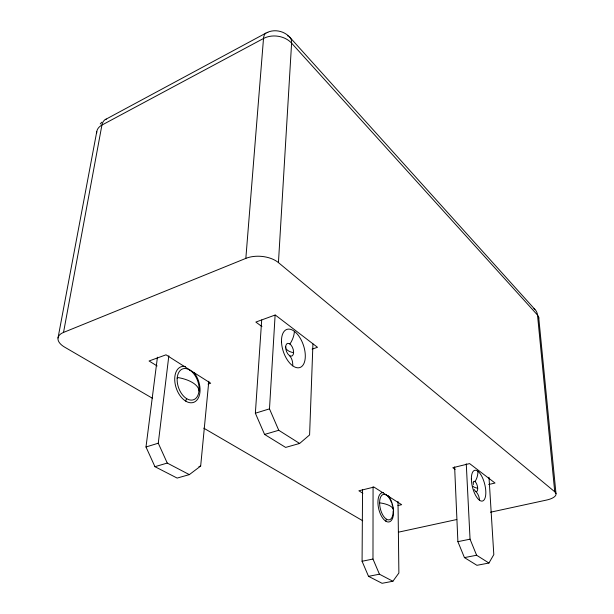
<?xml version="1.0" encoding="UTF-8"?>
<svg xmlns="http://www.w3.org/2000/svg" width="614" height="614" viewBox="0 0 614 614"><rect width="100%" height="100%" fill="white"/><g stroke="black" fill="none" stroke-linecap="round" stroke-linejoin="round"><path stroke-width="0.92" d="M398.002 501.469L398.885 573.008L392.891 581.251L379.444 574.205L372.982 559.039L373.066 486.764M392.891 581.251L382.077 583.3L368.523 576.339L362.076 561.265L362.559 489.604M312.933 343.917L309.594 434.927L299.624 443.461L285.64 447.414L264.588 434.436L255.363 413.222L261.694 319.978M299.624 443.461L278.741 430.276L269.485 408.863L275.118 315.105M490.471 512.222L546.621 500.042A15.741 5.994 -3.3 0 0 554.734 491.76L278.441 262.615L291.596 43.126A20.085 10.622 -46.3 0 0 287.505 35.75M152.433 398.271L64.677 347.156A21.045 10.2 9.4 0 1 63.534 332.42L245.838 258.387L263.506 38.49A20.707 8.688 64 0 1 267.857 32.481M157.437 357.194L145.994 446.992L154.943 466.686L177.131 478.076L189.335 474.622L200.663 466.072L208.814 381.21M189.335 474.622L167.261 463.063L158.274 443.201L168.842 355.767M63.534 332.42L101.916 125.079A18.696 10.499 60.1 0 1 106.299 119.085M58.008 338.022L96.751 131.703M454.629 466.924L457.89 541.663L464.445 557.612L476.924 565.31L488.936 563.03L493.809 554.619L488.997 477.255M100.235 123.967L101.77 122.209M105.232 119.607L265.977 33.072M208.062 384.111L210.686 383.228L166.01 354.815L149.072 360.986L157.107 365.959M312.104 349.113L317.507 347.294L275.256 314.99L255.846 322.066L261.948 326.579M267.527 32.304C274.42 29.288 282.739 30.807 288.334 35.765M145.994 446.992L158.274 443.201M255.363 413.222L269.485 408.863M154.943 466.686L167.261 463.063M264.588 434.436L278.741 430.276M198.936 466.563L200.663 466.072M397.956 505.537L401.656 504.685L373.972 487.079L358.883 490.786L362.882 493.257M488.667 484.507L495.022 483.034L469.603 463.593L452.817 467.707L455.104 469.395M398.747 532.108L456.778 519.521M362.076 561.265L372.982 559.039M457.89 541.663L470.048 539.176L476.61 555.24L488.936 563.03M368.523 576.339L379.444 574.205M464.445 557.612L476.61 555.24M203.764 428.165L362.713 520.749M289.585 36.993L534.909 309.425M473.394 484.515L473.248 482.673M538.716 317.43L555.992 493.664M554.734 491.76L537.511 315.066A14.183 10.998 -40.8 0 0 533.965 308.619M466.264 463.808L470.048 539.176M289.355 355.506A20.937 14.222 -54.8 0 1 292.74 365.829M294.398 331.33A20.508 13.669 -53.3 0 1 289.931 344.024M285.671 347.984A6.7 3.53 71.1 0 1 290.936 344.968A6.7 3.53 71.1 0 1 292.417 355.736A6.7 3.53 71.1 0 1 285.848 349.236M293.599 352.651A10.484 5.403 2.7 0 1 285.656 346.81M177.262 377.457A25.581 11.919 6.1 0 1 199.005 390.926M189.787 370.088A3.899 2.448 -56.4 0 1 189.48 369.567M185.766 401.157A3.991 2.54 -57.7 0 1 186.702 398.686M194.208 372.759A18.873 11.704 70.8 0 1 195.751 401.195A18.873 11.704 70.8 0 1 175.911 387.104A18.873 11.704 70.8 0 1 185.397 366.504M393.129 511.216A13.047 6.232 76.8 0 1 384.471 517.441A13.047 6.232 76.8 0 1 380.734 496.856A13.047 6.232 76.8 0 1 391.609 502.858M392.047 504.224A13.047 6.232 76.8 0 1 392.423 505.621M392.714 507.034A13.047 6.232 76.8 0 1 392.937 508.446M379.613 502.843A19.947 7.537 0.4 0 1 393.344 510.349M385.899 521.24A3.139 2.494 -61 0 1 386.505 519.221M388.125 495.575A15.043 7.199 76.8 0 1 392.054 519.436A15.043 7.199 76.8 0 1 379.421 511.393A15.043 7.199 76.8 0 1 383.336 492.528M386.359 495.076A3.085 2.433 -58.8 0 1 386.022 494.6M475.543 491.246A16.279 13.669 -56.7 0 1 479.503 500.226M477.869 471.237A16.01 13.255 -54.1 0 1 475.021 481.599M473.133 482.251A5.273 2.111 75.9 0 1 476.103 482.88A5.273 2.111 75.9 0 1 477.631 489.634A5.273 2.111 75.9 0 1 475.067 490.809M474.599 490.202A5.273 2.111 75.9 0 1 474.161 489.45M477.669 488.168A8.212 3.239 -2.1 0 1 472.918 486.119M538.762 318.275A14.237 7.498 -5.5 0 0 537.511 315.066L291.596 43.126A19.901 15.189 7.7 0 0 263.506 38.49L101.916 125.079A18.512 12.004 14.3 0 0 96.667 133.061M245.838 258.387A22.979 13.285 4.7 0 1 278.441 262.615M281.504 341.814A20.155 10.538 71.1 0 0 299.893 367.533A20.155 10.538 71.1 0 0 298.803 336.019A20.155 10.538 71.1 0 0 281.504 341.814M177.185 378.316A16.363 10.139 70.8 0 0 192.742 399.975A16.363 10.139 70.8 0 0 194.438 374.632A16.363 10.139 70.8 0 0 177.185 378.316M471.375 479.05A15.841 6.293 75.9 0 0 482.358 501.062A15.841 6.293 75.9 0 0 482.082 476.909A15.841 6.293 75.9 0 0 471.375 479.05"/></g></svg>
